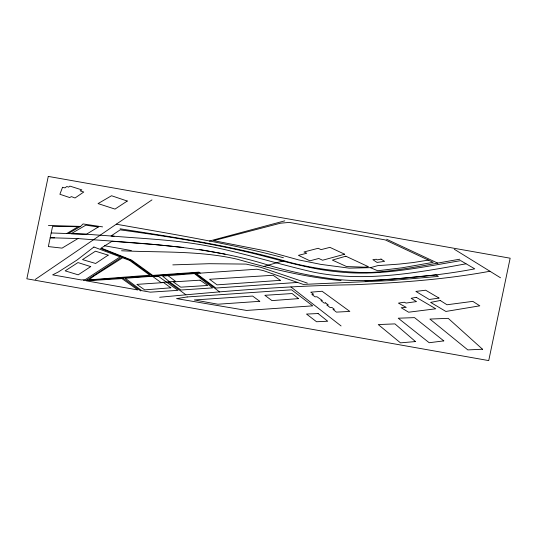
<?xml version="1.0" encoding="UTF-8"?>
<svg xmlns="http://www.w3.org/2000/svg" width="537" height="537" viewBox="0 0 537 537"><rect width="100%" height="100%" fill="white"/><g stroke="black" fill="none" stroke-linecap="round" stroke-linejoin="round"><path stroke-width="0.81" d="M68.917 233.165L80.563 226.399L83.06 223.936L102.58 226.882M35.294 279.421L151.971 199.885M86.296 280.334L122.181 256.901M297.726 282.435L215.854 288.04L196.2 273.427L256.814 269.205L263.211 270.567L303.271 284.409L389.708 280.616L438.387 276.407L436.071 274.904C401.837 277.998 367.335 283.368 332.974 278.898C312.393 276.347 292.101 271.937 272.145 266.365C209.457 245.805 143.144 243.818 77.972 238.556L62.044 248.128L48.343 246.577L52.586 226.305L78.147 226.721L66.675 233.555M264.05 266.379L283.831 260.714M370.382 267.661L377.686 270.755L401.971 267.815L433.171 262.351L385.277 239.925L289.262 222.405L280.455 223.204L213.558 240.643L267.03 251.162L298.491 259.868L320.683 264.352L349.157 268.151L370.382 267.661L377.753 265.647L399.199 264.097L413.02 262.573L428.372 260.103M209.403 241.046L284.771 220.841M465.948 263.815C415.732 273.038 363.65 282.516 312.863 272.011C279.253 264.338 246.302 253.9 212.545 246.919C179.157 239.925 144.936 238.837 111.045 235.985L120.174 229.856C163.49 235.777 206.732 242.549 249.329 252.491C278.938 259.639 308.137 269.044 338.619 271.89C379.686 276.333 420.431 267.386 460.712 260.64L474.748 268.849C438.568 275.857 401.75 278.495 365.032 280.911M459.82 259.217C428.969 264.318 398.246 271.346 366.912 272.648C340.357 272.078 313.836 268.829 288.147 261.928C233.219 245.986 176.492 237.676 120.1 228.802M489.932 271.245C445.126 279.542 399.649 282.704 354.192 284.744C289.175 285.65 224.338 291.101 159.643 297.27M83.389 280.536L199.079 272.709M172.793 264.882L209.135 263.707L246.067 264.09L260.901 267.352L307.325 283.093M121.55 250.759C160.013 252.625 199.435 250.464 237.153 259.19C271.192 268.923 305.775 277.233 341.082 280.596M54.519 237.844L50.189 237.75L77.972 238.556M48.411 225.486L80.563 226.399M51.196 232.957L86.457 234.233L114.092 236.213M183.52 247.463L154.153 244.503L112.045 241.267L101.137 248.087L131.565 260.069L152.703 275.394L198.985 272.131L200.294 273.105M116.307 224.191C172.229 234.166 228.487 243.086 283.435 257.747M104.42 245.745L131.35 250.557M199.254 249.39L225.11 254.155M100.607 248.369L130.605 260.23L152.031 275.79M386.58 239.24L437.736 263.15M454.302 249.242L500.504 277.783M122.664 277.817L140.754 290.953M168.249 281.918L185.903 294.759M194.777 272.991L219.66 291.98M290.926 286.926L341.089 325.952M48.27 176.405L26.85 278.797L488.73 360.596L510.15 258.203L48.27 176.405M62.54 187.292L59.889 194.266L69.629 197.535L71.461 196.629L75.019 197.985L83.759 192.024L80.167 190.857L81.832 189.883L69.917 186.104L68.602 187.131L66.816 186.5L64.977 187.876L62.54 187.292M93.31 276.441L88.92 279.884L149.823 275.166L129.692 260.452L122.658 257.773L93.31 276.441M93.901 247.013L76.851 260.156L58.332 271.977L52.639 274.863L81.389 279.958L85.363 279.569L120.12 256.874L93.901 247.013M108.179 255.135L95.626 263.466L82.51 259.613L95.452 251.195L108.179 255.135M127.282 201.033L115.005 209.094L98.043 203.59L111.528 195.743L127.282 201.033M90.733 266.607L78.18 274.83L65.165 270.863L77.972 262.573L90.733 266.607M98.271 227.023L86.457 234.233L71.112 233.729L85.853 225.157L98.271 227.023M345.808 256.203L332.396 260.096L346.58 266.56L364.563 267.184L368.436 266.728L345.808 256.203M344.66 254.216L322.589 260.23L318.75 258.478L309.896 260.814L298.444 255.35L306.755 253.242L304.009 251.967L318.159 248.289L321.106 249.618L329.919 247.362L344.66 254.216M381.035 259.082L377.397 259.868L376.262 259.257L372.879 259.666L377.034 262.432L384.579 261.351L381.035 259.082M440.239 300.492L430.64 302.398L445.885 311.447L479.803 305.822L472.795 301.358L447.006 304.768L440.239 300.492M416.209 297.31L411.154 298.31L416.504 301.593L406.046 303.056L404.301 302.237L398.447 303.123L406.241 307.379L401.226 307.748L408.61 312.212L435.749 308.788L416.209 297.31M325.603 302.881L324.234 303.116L320.925 300.586L322.321 300.505L316.984 296.766L315.058 296.813L311.883 294.491L313.615 294.242L310.748 292.182L322.119 291.262L349.842 311.42L336.384 312.118L333.007 309.346L334.397 309.285L331.853 307.406L330.141 307.56L326.724 304.969L328.342 304.962L325.603 302.881M187.151 296.961L176.572 298.619L246.543 310.44L312.702 305.855L291.584 289.826L187.151 296.961M438.998 298.069L429.278 299.498L415.886 291.423L425.646 290.215L438.998 298.069M443.79 340.888L429.197 342.727L398.239 318.206L414.524 317.629L443.79 340.888M415.47 341.566L400.481 342.854L378.256 324.563L394.943 323.892L415.47 341.566M194.407 273.581L162.61 276.119L170.169 282.321L180.922 290.014L212.618 287.906L194.407 273.581M175.539 281.348L160.966 282.489L152.448 276.287L167.531 275.273L175.539 281.348M170.82 287.812L144.688 289.879L136.881 284.382L163.617 282.576L170.82 287.812M298.525 298.619L271.977 300.606L264.842 295.316L292.135 293.551L298.525 298.619M151.206 276.367L125.262 278.287L141.654 290.631L150.3 292.162L178.042 290.349L158.777 276.609L151.206 276.367M280.321 280.334L217.029 284.865L209.564 279.26L273.152 275.273L280.321 280.334M259.767 301.324L217.908 304.217L194.327 299.968L252.638 296.062L259.767 301.324M200.066 280.173L173.196 281.905L180.754 287.174L207.765 285.469L200.066 280.173M121.98 278.616L86.242 280.817L137.828 289.953L121.98 278.616M318.105 313.548L306.506 314.064L316.562 321.744L327.718 321.24L318.105 313.548M482.535 349.238L467.821 349.909L429.895 319.065L448.227 318.347L482.535 349.238"/></g></svg>
